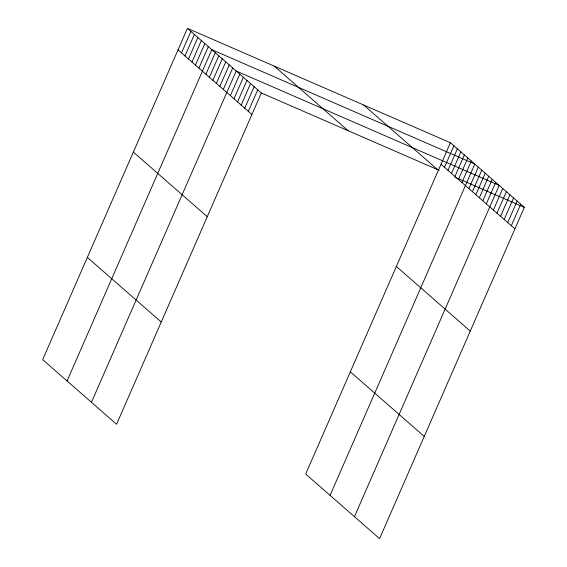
<?xml version="1.0" encoding="UTF-8"?>
<svg xmlns="http://www.w3.org/2000/svg" width="567" height="567" viewBox="0 0 567 567"><rect width="100%" height="100%" fill="white"/><g stroke="black" fill="none" stroke-linecap="round" stroke-linejoin="round"><path stroke-width="0.85" d="M187.422 28.35L42.681 359.648L116.582 424.258L261.323 92.96L187.422 28.35L450.418 142.742L524.319 207.352L379.578 538.65L305.677 474.04L450.418 142.742M181.511 52.901L190.909 31.398M184.991 55.949L194.389 34.445M188.478 58.996L197.876 37.486M191.965 62.044L201.356 40.533M195.445 65.085L204.843 43.581M198.932 68.132L208.323 46.629M67.069 380.967L211.81 49.669L474.806 164.061L330.065 495.36M205.899 74.227L215.297 52.717M209.379 77.275L218.777 55.764M212.866 80.316L222.264 58.812M216.353 83.363L225.744 61.86M219.833 86.411L229.231 64.9M223.32 89.458L232.711 67.948M91.457 402.294L236.198 70.995L499.194 185.388L354.453 516.679M230.393 95.639L239.784 74.135M233.98 98.778L243.378 77.268M237.573 101.918L246.964 80.408M241.159 105.058L250.557 83.547M244.753 108.191L254.144 86.687M248.339 111.33L257.737 89.827M444.5 167.293L453.898 145.783M447.987 170.341L457.385 148.83M451.474 173.389L460.865 151.878M454.954 176.429L464.352 154.926M458.441 179.477L467.832 157.973M461.921 182.524L471.319 161.014M468.888 188.613L478.286 167.109M472.375 191.66L481.773 170.157M475.862 194.708L485.253 173.197M479.342 197.755L488.74 176.245M482.829 200.803L492.22 179.292M486.309 203.844L495.707 182.34M493.382 210.031L502.78 188.52M496.976 213.171L506.374 191.66M500.562 216.303L509.96 194.8M504.155 219.443L513.546 197.94M507.741 222.583L517.139 201.079M511.335 225.723L520.726 204.212M261.323 92.96L439.134 170.306M455.209 177.294L524.319 207.352M441.02 164.246L514.921 228.862M363.624 104.994L437.533 169.604M274.208 66.098L348.11 130.715M178.024 49.861L251.932 114.47M396.354 266.476L470.256 331.093M133.365 152.091L207.267 216.7M350.335 371.803L424.244 436.42M87.346 257.418L161.248 322.028"/></g></svg>
